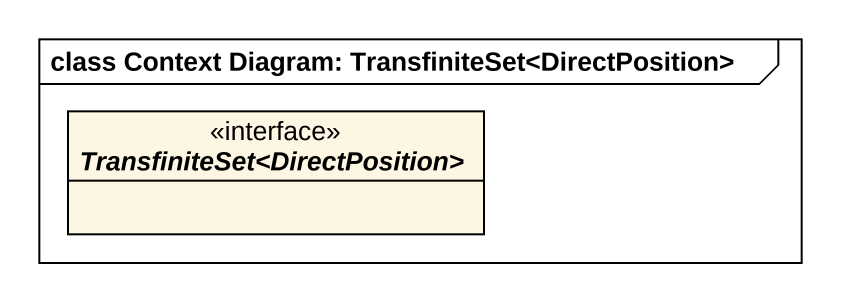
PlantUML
@startuml
mainframe class Context Diagram: TransfiniteSet<DirectPosition>
hide circle
hide empty members
interface "TransfiniteSet<DirectPosition>" as TransfiniteSet
@enduml
